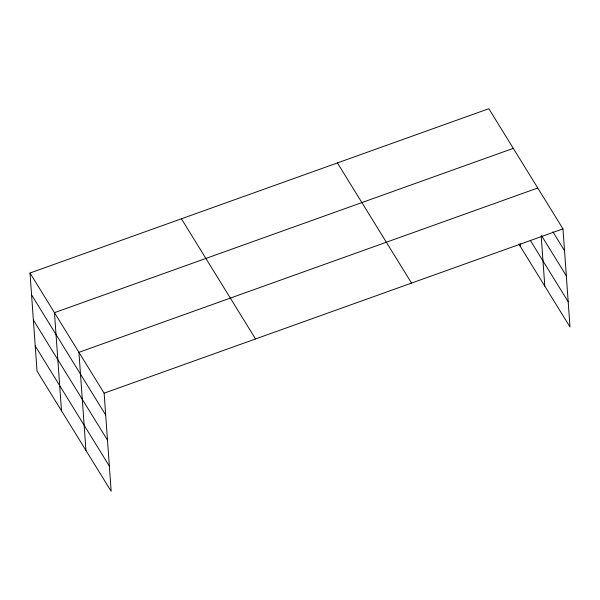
<?xml version="1.0" encoding="UTF-8"?>
<svg xmlns="http://www.w3.org/2000/svg" width="600" height="600" viewBox="0 0 600 600"><rect width="100%" height="100%" fill="white"/><g stroke="black" fill="none" stroke-linecap="round" stroke-linejoin="round"><path stroke-width="0.9" d="M30 273.015L104.13 393.18L111.165 491.303L37.035 371.145L30 273.015L488.835 108.698L562.965 228.855L570 326.985L518.865 244.095M513.3 148.35L54.465 312.675L61.492 410.798M537.765 188.002L78.922 352.327L85.957 450.45M104.13 393.18L562.965 228.855M552.9 231.825L564.533 250.68M541.62 235.792L566.332 275.858M530.273 240.33L568.192 301.8M337.425 162.922L411.548 283.087M181.417 218.79L255.548 338.955M31.568 294.84L105.69 415.005M33.367 320.017L107.498 440.183M35.227 345.96L109.358 466.125M541.2 235.928L544.8 286.125M520.132 243.675L520.335 246.472"/></g></svg>
